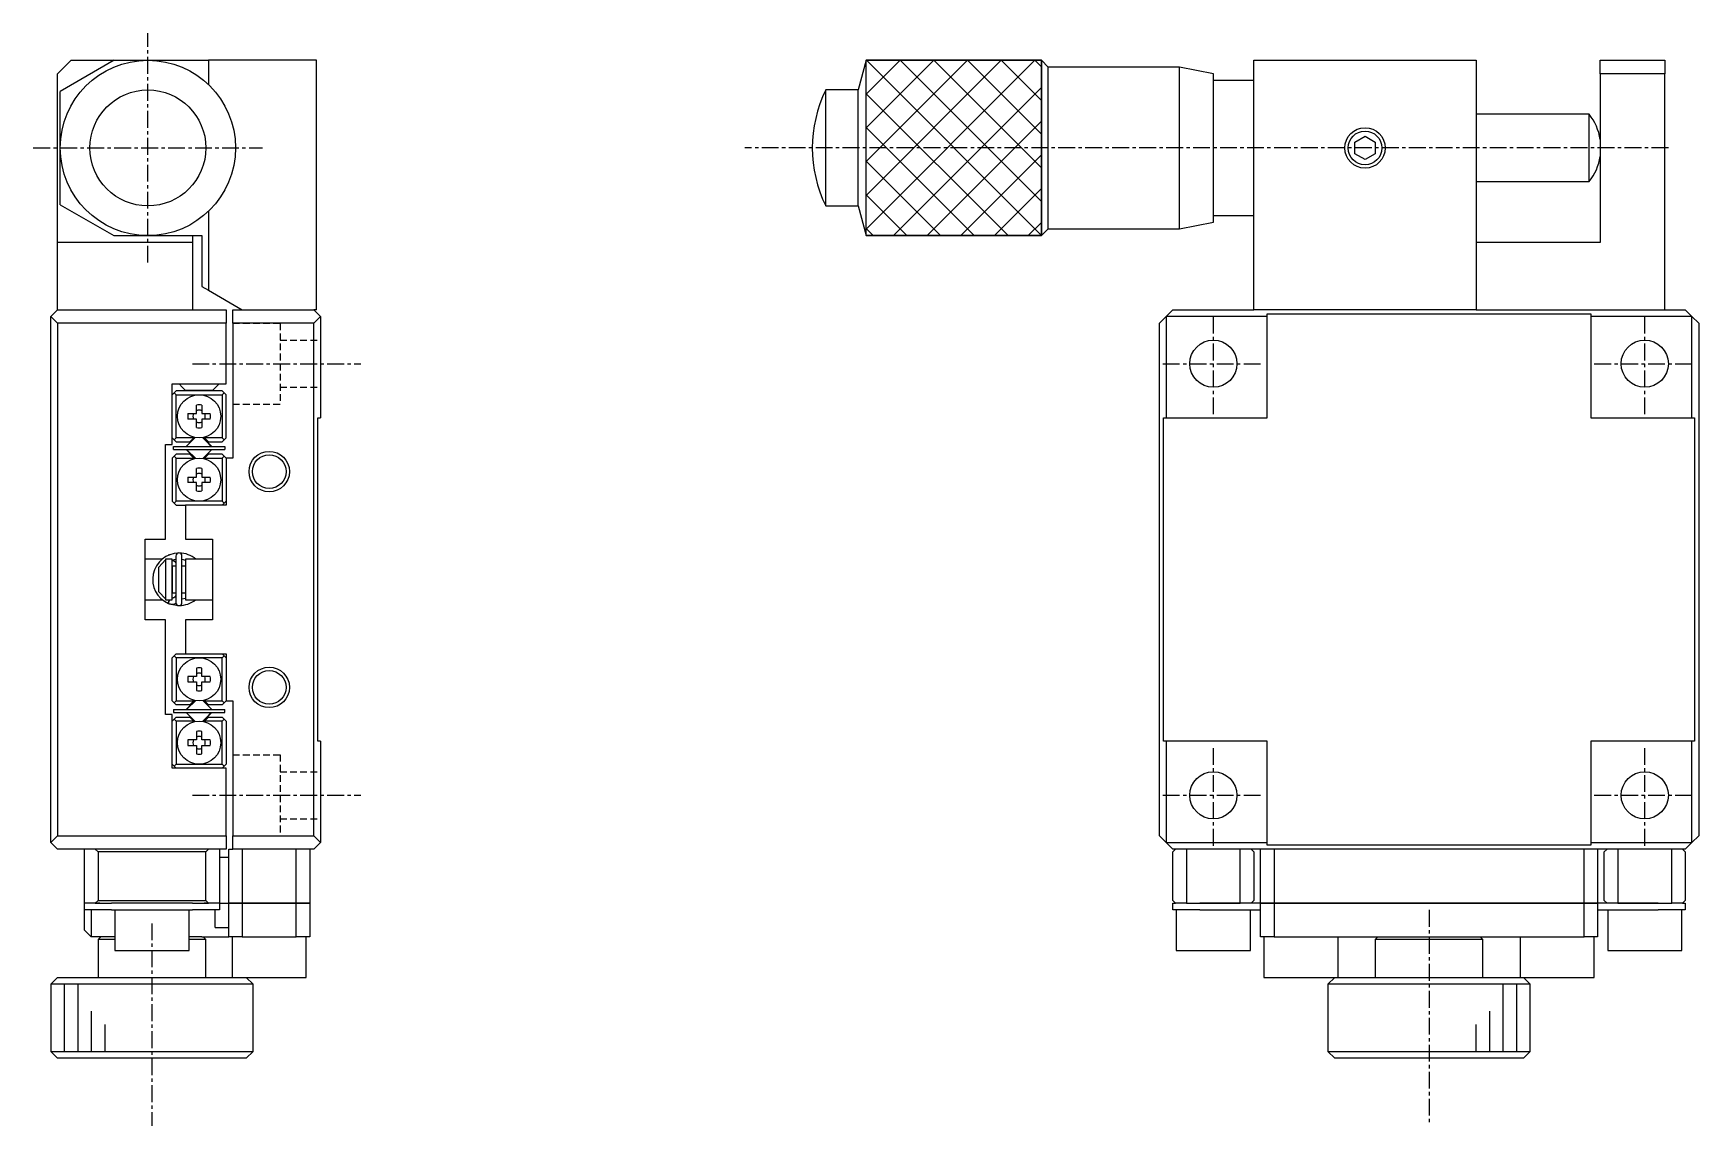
# Model space of a CAD drawing. Extents: x 10 to 348, y 10 to 232.
# Drawn here: x 224.7 to 348.2, y 102 to 183 of the extents above; entities that cross this region are included whole.
import ezdxf

# ---------------------------------------------------------------- set-up
doc = ezdxf.new("R2010")
doc.units = 0
doc.linetypes.add('CENTER', pattern=[2, 1.25, -0.25, 0.25, -0.25])
doc.linetypes.add('DASHED', pattern=[0.75, 0.5, -0.25])
doc.layers.get('0').update_dxf_attribs({"linetype": 'CONTINUOUS'})
doc.layers.add('CENTER', color=1, linetype='CENTER')

msp = doc.modelspace()

# ---------------------------------------------------------------- linework, layer by layer
at = {"color": 7, "linetype": 'CONTINUOUS'}
for p, q in [((227.5, 181), (226.5, 180)), ((230.7, 181), (226.7, 178.690599)), ((227.5, 181), (230.7, 181)), ((230.7, 181), (233.2, 181)), ((233.2, 181), (237.7, 181)), ((237.7, 181), (237.7, 179.190416)), ((245.7, 181), (237.7, 181)), ((245.7, 162.5), (245.7, 181)), ((286.483022, 180.999999), (285.893534, 178.8)), ((286.483022, 180.999999), (299.483023, 180.999999)), ((286.483022, 168.000001), (286.483022, 180.999999)), ((299.983025, 180.499996), (299.483023, 180.999999)), ((299.483023, 180.999999), (299.483023, 168.000001)), ((299.983025, 168.500004), (299.983025, 180.499996)), ((309.73303, 180.499996), (299.983025, 180.499996)), ((309.73303, 168.500004), (309.73303, 180.499996)), ((312.233029, 179.999997), (309.73303, 180.499996)), ((315.233029, 162.5), (315.233029, 181)), ((315.233029, 181), (331.733029, 181)), ((331.733029, 181), (331.733029, 162.5)), ((340.933029, 181), (345.733029, 181)), ((340.933029, 180), (340.933029, 181)), ((345.733029, 181), (345.733029, 180)), ((226.5, 167.5), (226.5, 180)), ((312.233029, 169.000003), (312.233029, 179.999997)), ((315.233029, 179.5), (312.233029, 179.5)), ((340.933029, 180), (340.933029, 167.5)), ((345.733029, 180), (340.933029, 180)), ((345.733029, 162.5), (345.733029, 180)), ((226.7, 174.5), (226.7, 178.690599)), ((283.483023, 170.2), (283.483023, 178.8)), ((285.893534, 178.8), (283.483023, 178.8)), ((285.893534, 170.2), (285.893534, 178.8)), ((340.10552, 176.999996), (331.733029, 176.999996)), ((340.10552, 172.000004), (340.10552, 176.999996)), ((226.7, 170.294229), (226.7, 174.5)), ((322.733029, 174.933013), (323.483029, 175.366025)), ((322.733029, 174.066987), (322.733029, 174.933013)), ((323.483029, 175.366025), (324.233029, 174.933013)), ((324.233029, 174.933013), (324.233029, 174.066987)), ((323.483029, 173.633975), (322.733029, 174.066987)), ((324.233029, 174.066987), (323.483029, 173.633975)), ((331.733029, 172.000004), (340.10552, 172.000004)), ((226.7, 170.294229), (230.673721, 168)), ((237.7, 169.809584), (237.7, 163.943376)), ((283.483023, 170.2), (285.893534, 170.2)), ((285.893534, 170.2), (286.483022, 168.000001)), ((312.233029, 169.5), (315.233029, 169.5)), ((299.483023, 168.000001), (299.983025, 168.500004)), ((299.983025, 168.500004), (309.73303, 168.500004)), ((309.73303, 168.500004), (312.233029, 169.000003)), ((236.5, 167.5), (226.5, 167.5)), ((226.5, 162.5), (226.5, 167.5)), ((230.673721, 168), (233.2, 168)), ((233.2, 168), (237.2, 168)), ((236.5, 168), (236.5, 167.5)), ((236.5, 167.5), (236.5, 162.5)), ((237.2, 168), (237.2, 164.232051)), ((299.483023, 168.000001), (286.483022, 168.000001)), ((340.933029, 167.5), (331.733029, 167.5)), ((237.2, 164.232051), (237.7, 163.943376)), ((237.7, 163.943376), (240.2, 162.5)), ((226.5, 162.5), (226, 162)), ((226, 123), (226, 162)), ((226, 162), (226.5, 161.5)), ((226.5, 162.5), (239, 162.5)), ((239, 162.5), (239, 161.5)), ((239.5, 161.5), (239.5, 162.5)), ((239.5, 162.5), (245.5, 162.5)), ((245.7, 162.5), (245.5, 162.5)), ((245.5, 162.5), (246, 162)), ((246, 162), (245.5, 161.5)), ((246, 162), (246, 154.5)), ((308.733029, 162), (308.233029, 161.5)), ((309.233029, 162.5), (308.733029, 162)), ((308.733029, 162), (308.733029, 154.5)), ((316.233029, 162), (308.733029, 162)), ((309.233029, 162.5), (315.233029, 162.5)), ((331.733029, 162.5), (315.233029, 162.5)), ((316.233029, 162.2), (340.233029, 162.2)), ((316.233029, 162), (316.233029, 162.2)), ((316.233029, 154.5), (316.233029, 162)), ((331.733029, 162.5), (347.233029, 162.5)), ((340.233029, 162.2), (340.233029, 162)), ((347.733029, 162), (340.233029, 162)), ((340.233029, 162), (340.233029, 154.5)), ((347.733029, 162), (347.233029, 162.5)), ((347.733029, 154.5), (347.733029, 162)), ((348.233029, 161.5), (347.733029, 162)), ((226.5, 161.5), (226.5, 123.5)), ((239, 161.5), (226.5, 161.5)), ((239, 157), (239, 161.5)), ((239.5, 161.5), (239.5, 151.5)), ((245.5, 161.5), (239.5, 161.5)), ((245.5, 123.5), (245.5, 161.5)), ((308.233029, 123.5), (308.233029, 161.5)), ((348.233029, 161.5), (348.233029, 123.5)), ((235, 157), (239, 157)), ((235, 152.5), (235, 157)), ((235.519256, 157), (235.75, 156.769256)), ((238.25, 156.769256), (238.480744, 157)), ((235.15, 156.35), (235, 156.2)), ((235.15, 156.35), (235.3, 156.5)), ((235.3, 156.2), (235.15, 156.35)), ((238.7, 156.5), (235.3, 156.5)), ((235.3, 153), (235.3, 156.2)), ((235.3, 156.2), (237, 156.2)), ((235.75, 156.769256), (236, 156.519256)), ((237, 156.519256), (236, 156.519256)), ((238, 156.519256), (237, 156.519256)), ((237, 156.2), (238.7, 156.2)), ((238, 156.519256), (238.25, 156.769256)), ((238.7, 156.5), (238.85, 156.35)), ((238.85, 156.35), (238.7, 156.2)), ((238.7, 156.2), (238.7, 153)), ((239, 156.2), (238.85, 156.35)), ((239, 153), (239, 156.2)), ((236.173864, 154.8), (236.8, 154.8)), ((236.8, 154.8), (236.8, 155.426136)), ((237.2, 155.426136), (237.2, 154.8)), ((237.2, 154.8), (237.826136, 154.8)), ((245.8, 154.5), (246, 154.5)), ((245.8, 130.5), (245.8, 154.5)), ((308.533029, 130.5), (308.533029, 154.5)), ((308.533029, 154.5), (308.733029, 154.5)), ((308.733029, 154.5), (316.233029, 154.5)), ((340.233029, 154.5), (347.733029, 154.5)), ((347.733029, 154.5), (347.933029, 154.5)), ((347.933029, 154.5), (347.933029, 130.5)), ((236.8, 154.4), (236.173864, 154.4)), ((236.8, 153.773864), (236.8, 154.4)), ((237.2, 154.4), (237.2, 153.773864)), ((237.826136, 154.4), (237.2, 154.4)), ((234.5, 152.5), (235, 152.5)), ((234.5, 145.5), (234.5, 152.5)), ((235, 153), (235.15, 152.85)), ((235.1, 152.35), (238.9, 152.35)), ((235.1, 152.15), (235.1, 152.35)), ((235.1, 152.15), (238.9, 152.15)), ((235.15, 152.85), (235.3, 153)), ((235.3, 152.7), (235.15, 152.85)), ((236.600951, 153), (235.3, 153)), ((235.3, 152.7), (236.300951, 152.7)), ((236.714938, 153.025599), (236.098439, 152.409099)), ((236.098439, 152.126256), (236.745126, 151.479569)), ((236.098439, 152.090901), (236.714938, 151.474401)), ((236.600951, 153), (236.300951, 152.7)), ((236.641607, 153.040656), (236.600951, 153)), ((237.512652, 152.762652), (237.254874, 153.020431)), ((237.901561, 152.409099), (237.285062, 153.025599)), ((237.285062, 151.474401), (237.901561, 152.090901)), ((237.399049, 153), (237.358393, 153.040656)), ((238.7, 153), (237.399049, 153)), ((237.699049, 152.7), (237.399049, 153)), ((237.901561, 152.373744), (237.512652, 152.762652)), ((237.699049, 152.7), (238.7, 152.7)), ((238.7, 153), (238.85, 152.85)), ((238.85, 152.85), (238.7, 152.7)), ((238.85, 152.85), (239, 153)), ((238.9, 152.35), (238.9, 152.15)), ((235.15, 151.65), (235, 151.5)), ((235, 151.5), (235, 148.3)), ((235.15, 151.65), (235.3, 151.8)), ((235.3, 151.5), (235.15, 151.65)), ((236.300951, 151.8), (235.3, 151.8)), ((235.3, 148.3), (235.3, 151.5)), ((235.3, 151.5), (236.600951, 151.5)), ((236.300951, 151.8), (236.600951, 151.5)), ((236.600951, 151.5), (236.641607, 151.459344)), ((236.8, 150.1), (236.8, 150.726136)), ((237.2, 150.726136), (237.2, 150.1)), ((237.358393, 151.459344), (237.399049, 151.5)), ((237.399049, 151.5), (237.699049, 151.8)), ((237.399049, 151.5), (238.7, 151.5)), ((238.7, 151.8), (237.699049, 151.8)), ((238.7, 151.8), (238.85, 151.65)), ((238.85, 151.65), (238.7, 151.5)), ((238.7, 151.5), (238.7, 148.3)), ((239, 151.5), (238.85, 151.65)), ((239, 151.5), (239, 148)), ((239.5, 151.5), (239, 151.5)), ((236.173864, 150.1), (236.8, 150.1)), ((236.8, 149.7), (236.173864, 149.7)), ((236.8, 149.073864), (236.8, 149.7)), ((237.2, 150.1), (237.826136, 150.1)), ((237.826136, 149.7), (237.2, 149.7)), ((237.2, 149.7), (237.2, 149.073864)), ((235, 148.3), (235.15, 148.15)), ((235.15, 148.15), (235.3, 148.3)), ((237, 148.3), (235.3, 148.3)), ((238.7, 148.3), (237, 148.3)), ((238.7, 148.3), (238.85, 148.15)), ((238.85, 148.15), (239, 148.3)), ((235.3, 148), (235.15, 148.15)), ((235.3, 148), (236, 148)), ((236, 148), (236, 145.5)), ((239, 148), (236, 148)), ((238.85, 148.15), (238.7, 148)), ((233, 145.5), (234.5, 145.5)), ((233, 139.5), (233, 145.5)), ((236, 145.5), (238, 145.5)), ((238, 145.5), (238, 143.575)), ((234.241544, 144), (233, 144)), ((234, 143.4201), (234.5, 143.949247)), ((234, 141.587145), (234, 143.4201)), ((234.5, 144), (234.5, 143.949247)), ((235, 144), (234.5, 144)), ((234.5, 143.949247), (234.5, 141.057999)), ((234.7236, 144.301436), (234.710447, 144.29563)), ((234.717667, 144.298382), (234.714538, 144.297448)), ((234.784765, 144.326138), (234.723035, 144.302508)), ((234.999961, 143.929433), (235.278804, 143.999853)), ((234.999998, 143.912123), (235.009371, 143.912279)), ((235, 141), (235, 144)), ((235, 143.5), (235, 143.999938)), ((235, 143.5), (235, 141.5)), ((235, 141.5), (235, 143.5)), ((235.278841, 143.5), (235, 143.5)), ((235.009371, 143.912279), (235.022995, 143.911912)), ((235.022995, 143.911912), (235.036584, 143.910842)), ((235.036584, 143.910842), (235.0501, 143.909074)), ((235.0501, 143.909074), (235.063507, 143.906611)), ((235.063507, 143.906611), (235.076768, 143.903462)), ((235.076768, 143.903462), (235.089847, 143.899637)), ((235.089847, 143.899637), (235.10271, 143.895148)), ((235.10271, 143.895148), (235.115321, 143.890009)), ((235.115321, 143.890009), (235.12765, 143.884236)), ((235.12765, 143.884236), (235.139663, 143.877846)), ((235.139663, 143.877846), (235.151331, 143.87086)), ((235.151331, 143.87086), (235.162626, 143.863297)), ((235.162626, 143.863297), (235.173519, 143.855179)), ((235.173519, 143.855179), (235.183985, 143.84653)), ((235.183985, 143.84653), (235.193999, 143.837375)), ((235.193999, 143.837375), (235.20354, 143.827737)), ((235.20354, 143.827737), (235.212586, 143.817644)), ((235.212586, 143.817644), (235.221116, 143.807122)), ((235.221116, 143.807122), (235.229114, 143.796199)), ((235.229114, 143.796199), (235.236561, 143.784902)), ((235.236561, 143.784902), (235.243442, 143.77326)), ((235.243442, 143.77326), (235.249744, 143.761302)), ((235.249744, 143.761302), (235.255455, 143.749057)), ((235.255455, 143.749057), (235.260561, 143.736554)), ((235.260561, 143.736554), (235.265055, 143.723825)), ((235.265055, 143.723825), (235.268926, 143.710897)), ((235.268926, 143.710897), (235.272169, 143.697803)), ((235.272169, 143.697803), (235.274776, 143.684572)), ((235.274776, 143.684572), (235.276743, 143.671235)), ((235.276743, 143.671235), (235.278066, 143.657823)), ((235.278066, 143.657823), (235.278744, 143.644365)), ((235.278744, 143.644365), (235.278841, 143.637149)), ((235.278841, 144.240656), (235.278841, 140.790656)), ((235.728841, 140.790656), (235.728841, 144.240656)), ((236, 143.5), (235.728841, 143.5)), ((235.728896, 143.999578), (236.000144, 143.932327)), ((236, 144), (236, 141)), ((238, 144), (236, 144)), ((238, 143.575), (238, 141.425)), ((233, 141), (234.27929, 141)), ((234.5, 141.057999), (234, 141.587145)), ((234, 141.5799), (234, 141.587145)), ((234.27945, 141), (234.279566, 141)), ((234.279859, 141), (234.279972, 141)), ((234.5, 141.057999), (234.5, 141)), ((234.5, 141), (235, 141)), ((234.714283, 140.733951), (234.794197, 140.993384)), ((234.741339, 140.836445), (234.736566, 140.82195)), ((234.746591, 140.851598), (234.741339, 140.836445)), ((234.752288, 140.867308), (234.746591, 140.851598)), ((234.758391, 140.88347), (234.752288, 140.867308)), ((234.764859, 140.899977), (234.758391, 140.88347)), ((234.771649, 140.916717), (234.764859, 140.899977)), ((234.778715, 140.933579), (234.771649, 140.916717)), ((234.786012, 140.950451), (234.778715, 140.933579)), ((234.793489, 140.967219), (234.786012, 140.950451)), ((234.801097, 140.983772), (234.793489, 140.967219)), ((234.794197, 140.993384), (234.797348, 141.000004)), ((234.808785, 141), (234.801097, 140.983772)), ((235.005129, 141.119062), (234.999997, 141.119188)), ((235, 141), (235, 141.5)), ((235, 141.5), (235.278841, 141.5)), ((235.018749, 141.119209), (235.005129, 141.119062)), ((235.032339, 141.120059), (235.018749, 141.119209)), ((235.045861, 141.121606), (235.032339, 141.120059)), ((235.059277, 141.123846), (235.045861, 141.121606)), ((235.072554, 141.12677), (235.059277, 141.123846)), ((235.085654, 141.130368), (235.072554, 141.12677)), ((235.098545, 141.134628), (235.085654, 141.130368)), ((235.111193, 141.139537), (235.098545, 141.134628)), ((235.123566, 141.145078), (235.111193, 141.139537)), ((235.135634, 141.151234), (235.123566, 141.145078)), ((235.147367, 141.157987), (235.135634, 141.151234)), ((235.158738, 141.165318), (235.147367, 141.157987)), ((235.16972, 141.173204), (235.158738, 141.165318)), ((235.180288, 141.181624), (235.16972, 141.173204)), ((235.190417, 141.190555), (235.180288, 141.181624)), ((235.200086, 141.199973), (235.190417, 141.190555)), ((235.209272, 141.209852), (235.200086, 141.199973)), ((235.217957, 141.220167), (235.209272, 141.209852)), ((235.226122, 141.230893), (235.217957, 141.220167)), ((235.23375, 141.242002), (235.226122, 141.230893)), ((235.240824, 141.253467), (235.23375, 141.242002)), ((235.247331, 141.265261), (235.240824, 141.253467)), ((235.253256, 141.277354), (235.247331, 141.265261)), ((235.258589, 141.289719), (235.253256, 141.277354)), ((235.263317, 141.302327), (235.258589, 141.289719)), ((235.267431, 141.315147), (235.263317, 141.302327)), ((235.270923, 141.328151), (235.267431, 141.315147)), ((235.273786, 141.341309), (235.270923, 141.328151)), ((235.276013, 141.35459), (235.273786, 141.341309)), ((235.2776, 141.367965), (235.276013, 141.35459)), ((235.278543, 141.381402), (235.2776, 141.367965)), ((235.278841, 141.394162), (235.278543, 141.381402)), ((235.728841, 141.5), (236, 141.5)), ((236.000036, 141.099162), (235.728899, 141.031502)), ((236, 141), (238, 141)), ((238, 141.425), (238, 139.5)), ((234.690265, 140.744839), (234.720235, 140.731401)), ((234.718796, 140.746339), (234.718697, 140.740099)), ((234.718697, 140.740099), (234.719228, 140.735161)), ((234.719526, 140.753839), (234.718796, 140.746339)), ((234.719228, 140.735161), (234.720032, 140.732347)), ((234.72088, 140.762549), (234.719526, 140.753839)), ((234.720032, 140.732347), (234.722209, 140.729279)), ((234.72285, 140.77241), (234.72088, 140.762549)), ((234.722209, 140.729279), (234.723035, 140.728803)), ((234.725423, 140.783357), (234.72285, 140.77241)), ((234.723035, 140.728803), (234.754388, 140.715985)), ((234.728581, 140.795317), (234.725423, 140.783357)), ((234.732304, 140.808211), (234.728581, 140.795317)), ((234.736566, 140.82195), (234.732304, 140.808211)), ((234.754388, 140.715985), (234.788098, 140.70408)), ((234.780537, 140.706189), (235.474128, 140.567209)), ((234.788098, 140.70408), (234.822349, 140.693878)), ((234.822349, 140.693878), (234.857056, 140.685402)), ((234.857056, 140.685402), (234.892133, 140.678674)), ((234.892133, 140.678674), (234.927494, 140.673708)), ((234.927494, 140.673708), (234.963053, 140.670517)), ((234.963053, 140.670517), (234.998724, 140.669107)), ((234.998724, 140.669107), (235.034419, 140.669482)), ((235.034419, 140.669482), (235.070051, 140.67164)), ((235.070051, 140.67164), (235.105534, 140.675577)), ((235.105534, 140.675577), (235.140781, 140.681282)), ((235.140781, 140.681282), (235.175706, 140.688742)), ((235.175706, 140.688742), (235.210224, 140.697939)), ((235.210224, 140.697939), (235.244251, 140.708851)), ((235.244251, 140.708851), (235.277703, 140.721452)), ((235.277703, 140.721452), (235.288459, 140.725915)), ((234.5, 139.5), (233, 139.5)), ((234.5, 132.5), (234.5, 139.5)), ((238, 139.5), (236, 139.5)), ((236, 139.5), (236, 137)), ((235, 136.7), (235.15, 136.85)), ((235, 133.5), (235, 136.7)), ((235.3, 137), (235.15, 136.85)), ((235.15, 136.85), (235.3, 136.7)), ((235.3, 137), (236, 137)), ((235.3, 136.7), (235.3, 133.5)), ((237, 136.7), (235.3, 136.7)), ((236, 137), (239, 137)), ((236.8, 135.926136), (236.8, 135.3)), ((238.7, 136.7), (237, 136.7)), ((237.2, 135.3), (237.2, 135.926136)), ((238.85, 136.85), (238.7, 137)), ((238.7, 136.7), (238.85, 136.85)), ((238.7, 133.5), (238.7, 136.7)), ((238.85, 136.85), (239, 136.7)), ((239, 137), (239, 133.5)), ((236.8, 135.3), (236.173864, 135.3)), ((236.173864, 134.9), (236.8, 134.9)), ((236.8, 134.9), (236.8, 134.273864)), ((237.826136, 135.3), (237.2, 135.3)), ((237.2, 134.273864), (237.2, 134.9)), ((237.2, 134.9), (237.826136, 134.9)), ((235.15, 133.35), (235, 133.5)), ((235.3, 133.5), (235.15, 133.35)), ((235.3, 133.5), (236.600951, 133.5)), ((236.714938, 133.525599), (236.098439, 132.909099)), ((236.098439, 132.873744), (236.745126, 133.520431)), ((236.300951, 133.2), (236.600951, 133.5)), ((236.600951, 133.5), (236.641607, 133.540656)), ((237.901561, 132.909099), (237.285062, 133.525599)), ((237.358393, 133.540656), (237.399049, 133.5)), ((237.399049, 133.5), (237.699049, 133.2)), ((237.399049, 133.5), (238.7, 133.5)), ((238.85, 133.35), (238.7, 133.5)), ((239, 133.5), (238.85, 133.35)), ((239, 133.5), (239.5, 133.5)), ((239.5, 133.5), (239.5, 123.5)), ((235, 132.5), (234.5, 132.5)), ((235, 128.5), (235, 132.5)), ((235.1, 132.85), (235.1, 132.65)), ((235.1, 132.85), (238.9, 132.85)), ((235.1, 132.65), (238.9, 132.65)), ((235.15, 133.35), (235.3, 133.2)), ((235.3, 132.3), (235.15, 132.15)), ((236.300951, 133.2), (235.3, 133.2)), ((235.3, 132.3), (236.300951, 132.3)), ((236.098439, 132.590901), (236.714938, 131.974401)), ((236.600951, 132), (236.300951, 132.3)), ((237.512652, 132.237348), (237.254874, 131.979569)), ((237.285062, 131.974401), (237.901561, 132.590901)), ((237.699049, 132.3), (237.399049, 132)), ((237.901561, 132.626256), (237.512652, 132.237348)), ((238.7, 133.2), (237.699049, 133.2)), ((237.699049, 132.3), (238.7, 132.3)), ((238.7, 133.2), (238.85, 133.35)), ((238.85, 132.15), (238.7, 132.3)), ((238.9, 132.65), (238.9, 132.85)), ((235, 132), (235.15, 132.15)), ((235.15, 132.15), (235.3, 132)), ((235.3, 132), (235.3, 128.8)), ((236.600951, 132), (235.3, 132)), ((236.641607, 131.959344), (236.600951, 132)), ((236.8, 131.226136), (236.8, 130.6)), ((237.2, 130.6), (237.2, 131.226136)), ((237.399049, 132), (237.358393, 131.959344)), ((238.7, 132), (237.399049, 132)), ((238.7, 132), (238.85, 132.15)), ((238.7, 128.8), (238.7, 132)), ((238.85, 132.15), (239, 132)), ((239, 132), (239, 128.8)), ((236.8, 130.6), (236.173864, 130.6)), ((236.173864, 130.2), (236.8, 130.2)), ((236.8, 130.2), (236.8, 129.573864)), ((237.826136, 130.6), (237.2, 130.6)), ((237.2, 129.573864), (237.2, 130.2)), ((237.2, 130.2), (237.826136, 130.2)), ((246, 130.5), (245.8, 130.5)), ((246, 130.5), (246, 123)), ((308.733029, 130.5), (308.533029, 130.5)), ((308.733029, 130.5), (308.733029, 123)), ((316.233029, 130.5), (308.733029, 130.5)), ((316.233029, 123), (316.233029, 130.5)), ((340.233029, 130.5), (340.233029, 123)), ((347.733029, 130.5), (340.233029, 130.5)), ((347.733029, 123), (347.733029, 130.5)), ((347.933029, 130.5), (347.733029, 130.5)), ((235.15, 128.65), (235, 128.8)), ((239, 128.5), (235, 128.5)), ((235.3, 128.8), (235.15, 128.65)), ((235.15, 128.65), (235.3, 128.5)), ((235.3, 128.8), (237, 128.8)), ((237, 128.8), (238.7, 128.8)), ((238.85, 128.65), (238.7, 128.8)), ((238.7, 128.5), (238.85, 128.65)), ((239, 128.8), (238.85, 128.65)), ((239, 123.5), (239, 128.5)), ((226.5, 123.5), (226, 123)), ((226, 123), (226.5, 122.5)), ((226.5, 123.5), (239, 123.5)), ((239, 122.5), (226.5, 122.5)), ((228.5, 118.5), (228.5, 122.5)), ((229.5, 122.3), (229.3, 122.5)), ((229.5, 122.3), (229.5, 118.7)), ((237.5, 122.3), (229.5, 122.3)), ((237.7, 122.5), (237.5, 122.3)), ((237.5, 118.7), (237.5, 122.3)), ((238.5, 122.5), (238.5, 118.5)), ((239, 123.5), (239, 122.5)), ((239.2, 118.5), (239.2, 122.5)), ((239.2, 122.5), (239.5, 122.5)), ((239.5, 123.5), (245.5, 123.5)), ((239.5, 122.5), (239.5, 123.5)), ((245.5, 122.5), (239.5, 122.5)), ((240.2, 122.5), (240.2, 118.5)), ((244.2, 118.5), (244.2, 122.5)), ((245.2, 122.5), (245.2, 118.5)), ((245.5, 123.5), (246, 123)), ((246, 123), (245.5, 122.5)), ((308.233029, 123.5), (308.733029, 123)), ((308.733029, 123), (316.233029, 123)), ((308.733029, 123), (309.233029, 122.5)), ((309.433029, 122.5), (309.233029, 122.3)), ((347.233029, 122.5), (309.233029, 122.5)), ((309.233029, 118.7), (309.233029, 122.3)), ((310.233029, 122.5), (310.233029, 118.5)), ((314.233029, 118.5), (314.233029, 122.5)), ((315.233029, 122.3), (315.033029, 122.5)), ((315.233029, 122.3), (315.233029, 118.7)), ((315.733029, 118.5), (315.733029, 122.5)), ((316.233029, 122.8), (316.233029, 123)), ((340.233029, 122.8), (316.233029, 122.8)), ((316.733029, 122.5), (316.733029, 118.5)), ((339.733029, 118.5), (339.733029, 122.5)), ((340.233029, 123), (340.233029, 122.8)), ((340.233029, 123), (347.733029, 123)), ((340.733029, 122.5), (340.733029, 118.5)), ((341.433029, 122.5), (341.233029, 122.3)), ((341.233029, 118.7), (341.233029, 122.3)), ((342.233029, 122.5), (342.233029, 118.5)), ((346.233029, 118.5), (346.233029, 122.5)), ((347.233029, 122.3), (347.033029, 122.5)), ((347.233029, 122.5), (347.733029, 123)), ((347.233029, 122.3), (347.233029, 118.7)), ((347.733029, 123), (348.233029, 123.5)), ((238.5, 121.9), (239.2, 121.9)), ((229.3, 118.5), (229.5, 118.7)), ((229.5, 118.7), (237.5, 118.7)), ((237.5, 118.7), (237.7, 118.5)), ((309.233029, 118.7), (309.433029, 118.5)), ((315.033029, 118.5), (315.233029, 118.7)), ((341.233029, 118.7), (341.433029, 118.5)), ((347.033029, 118.5), (347.233029, 118.7)), ((229.3, 118.5), (228.5, 118.5)), ((228.5, 118), (228.5, 118.5)), ((228.5, 116.5), (228.5, 118)), ((230.5, 118), (228.5, 118)), ((229, 118), (229, 116)), ((229.62822, 118.5), (229.3, 118.5)), ((229.3, 118.5), (229.62822, 118.5)), ((229.62822, 118.5), (230.5, 118.5)), ((236.5, 118.5), (230.5, 118.5)), ((230.5, 118), (236.5, 118)), ((230.75, 118), (230.75, 115)), ((236.25, 115), (236.25, 118)), ((236.5, 118.5), (237.37178, 118.5)), ((238.5, 118), (236.5, 118)), ((237.7, 118.5), (237.37178, 118.5)), ((237.37178, 118.5), (237.7, 118.5)), ((238.5, 118.5), (237.7, 118.5)), ((238.2, 116.7), (238.2, 118)), ((238.5, 118.5), (238.5, 118)), ((238.5, 118.5), (239.2, 118.5)), ((239.2, 116), (239.2, 118.5)), ((239.2, 118.5), (240.2, 118.5)), ((240.2, 118.5), (239.2, 118.5)), ((240.2, 118.5), (240.2, 116)), ((244.2, 118.5), (240.2, 118.5)), ((240.2, 118.5), (244.2, 118.5)), ((244.2, 116), (244.2, 118.5)), ((244.2, 118.5), (245.2, 118.5)), ((245.2, 118.5), (244.2, 118.5)), ((245.2, 118.5), (245.2, 116)), ((309.233029, 118), (309.233029, 118.5)), ((309.233029, 118.5), (309.433029, 118.5)), ((311.233029, 118), (309.233029, 118)), ((310.233029, 118.5), (309.433029, 118.5)), ((309.483029, 118), (309.483029, 115)), ((310.233029, 118.5), (311.233029, 118.5)), ((310.233029, 118.5), (311.233029, 118.5)), ((311.233029, 118.5), (314.233029, 118.5)), ((314.233029, 118.5), (311.233029, 118.5)), ((311.233029, 118), (315.733029, 118)), ((315.733029, 118.5), (314.233029, 118.5)), ((314.983029, 115), (314.983029, 118)), ((315.733029, 116), (315.733029, 118.5)), ((315.733029, 118.5), (316.733029, 118.5)), ((316.733029, 118.5), (315.733029, 118.5)), ((316.733029, 118.5), (316.733029, 116)), ((339.733029, 118.5), (316.733029, 118.5)), ((316.733029, 118.5), (339.733029, 118.5)), ((339.733029, 116), (339.733029, 118.5)), ((339.733029, 118.5), (340.733029, 118.5)), ((340.733029, 118.5), (339.733029, 118.5)), ((340.733029, 118.5), (340.733029, 116)), ((342.233029, 118.5), (340.733029, 118.5)), ((340.733029, 118), (345.233029, 118)), ((341.483029, 118), (341.483029, 115)), ((342.233029, 118.5), (345.233029, 118.5)), ((345.233029, 118.5), (342.233029, 118.5)), ((345.233029, 118.5), (346.233029, 118.5)), ((345.233029, 118.5), (346.233029, 118.5)), ((347.233029, 118), (345.233029, 118)), ((347.033029, 118.5), (346.233029, 118.5)), ((346.983029, 115), (346.983029, 118)), ((347.033029, 118.5), (347.233029, 118.5)), ((347.233029, 118.5), (347.233029, 118)), ((229, 116), (228.5, 116.5)), ((238.2, 116.7), (239.2, 116.7)), ((230.75, 116), (229, 116)), ((229.7, 116), (229.5, 115.8)), ((230.75, 115.8), (229.5, 115.8)), ((229.5, 115.8), (229.5, 113)), ((230.75, 115), (236.25, 115)), ((237.2, 116), (236.25, 116)), ((237.5, 115.8), (236.25, 115.8)), ((237.2, 116), (239.2, 116)), ((237.5, 115.8), (237.3, 116)), ((237.5, 113), (237.5, 115.8)), ((240.2, 116), (239.2, 116)), ((239.45, 116), (239.45, 113)), ((240.2, 116), (244.2, 116)), ((245.2, 116), (244.2, 116)), ((244.95, 113), (244.95, 116)), ((309.483029, 115), (314.983029, 115)), ((316.733029, 116), (315.733029, 116)), ((315.983029, 116), (315.983029, 113)), ((316.733029, 116), (339.733029, 116)), ((321.483029, 113), (321.483029, 116)), ((324.433029, 116), (324.233029, 115.8)), ((328.233029, 115.8), (324.233029, 115.8)), ((324.233029, 115.8), (324.233029, 113)), ((332.233029, 115.8), (328.233029, 115.8)), ((332.233029, 115.8), (332.033029, 116)), ((332.233029, 113), (332.233029, 115.8)), ((334.983029, 116), (334.983029, 113)), ((340.733029, 116), (339.733029, 116)), ((340.483029, 113), (340.483029, 116)), ((341.483029, 115), (346.983029, 115)), ((226.5, 113), (226, 112.5)), ((241, 112.5), (226, 112.5)), ((226, 112.5), (226, 107.5)), ((226.5, 113), (239.45, 113)), ((239.45, 113), (244.95, 113)), ((241, 112.5), (240.5, 113)), ((241, 107.5), (241, 112.5)), ((315.983029, 113), (321.483029, 113)), ((321.233029, 113), (320.733029, 112.5)), ((328.233029, 112.5), (320.733029, 112.5)), ((320.733029, 112.5), (320.733029, 107.5)), ((321.483029, 113), (328.233029, 113)), ((328.233029, 113), (334.983029, 113)), ((335.733029, 112.5), (328.233029, 112.5)), ((334.983029, 113), (340.483029, 113)), ((335.733029, 112.5), (335.233029, 113)), ((335.733029, 107.5), (335.733029, 112.5)), ((226, 107.5), (241, 107.5)), ((226, 107.5), (226.5, 107)), ((240.5, 107), (241, 107.5)), ((320.733029, 107.5), (335.733029, 107.5)), ((320.733029, 107.5), (321.233029, 107)), ((335.233029, 107), (335.733029, 107.5)), ((240.5, 107), (226.5, 107)), ((335.233029, 107), (321.233029, 107))]:
    msp.add_line(p, q, dxfattribs=at)
at = {"color": 3, "linetype": 'CONTINUOUS'}
for p, q in [((286.483022, 168.000001), (286.483022, 180.999999)), ((299.483023, 180.999999), (286.483022, 180.999999)), ((286.483022, 180.983022), (286.499999, 180.999999)), ((286.483022, 178.483022), (288.999999, 180.999999)), ((286.483022, 175.983022), (291.499999, 180.999999)), ((286.483022, 173.483022), (293.999999, 180.999999)), ((286.483022, 170.983022), (296.499999, 180.999999)), ((286.483022, 168.483022), (298.999999, 180.999999)), ((286.500001, 180.999999), (299.483023, 168.016977)), ((289.000001, 180.999999), (299.483023, 170.516977)), ((291.500001, 180.999999), (299.483023, 173.016977)), ((294.000001, 180.999999), (299.483023, 175.516977)), ((296.500001, 180.999999), (299.483023, 178.016977)), ((299.000001, 180.999999), (299.483023, 180.516977)), ((299.483023, 168.000001), (299.483023, 180.999999)), ((286.483022, 178.516978), (296.999999, 168.000001)), ((288.500001, 168.000001), (299.483023, 178.983023)), ((286.483022, 176.016978), (294.499999, 168.000001)), ((291.000001, 168.000001), (299.483023, 176.483023)), ((286.483022, 173.516978), (291.999999, 168.000001)), ((293.500001, 168.000001), (299.483023, 173.983023)), ((286.483022, 171.016978), (289.499999, 168.000001)), ((296.000001, 168.000001), (299.483023, 171.483023)), ((286.483022, 168.516978), (286.999999, 168.000001)), ((298.500001, 168.000001), (299.483023, 168.983023)), ((286.483022, 168.000001), (299.483023, 168.000001)), ((227, 112.5), (227, 107.5)), ((228, 112.5), (228, 107.5)), ((333.733029, 107.5), (333.733029, 112.5)), ((334.733029, 107.5), (334.733029, 112.5)), ((229, 110.5), (229, 107.5)), ((332.733029, 107.5), (332.733029, 110.5)), ((230, 109.5), (230, 107.5)), ((331.733029, 107.5), (331.733029, 109.5))]:
    msp.add_line(p, q, dxfattribs=at)
at = {"color": 3, "linetype": 'DASHED'}
for p, q in [((239.5, 161.5), (243, 161.5)), ((243, 161.5), (243, 155.5)), ((243, 160.25), (246, 160.25)), ((243, 156.75), (246, 156.75)), ((239.5, 155.5), (243, 155.5)), ((239.5, 129.5), (243, 129.5)), ((243, 129.5), (243, 123.5)), ((243, 128.25), (246, 128.25)), ((243, 124.75), (246, 124.75)), ((239.5, 123.5), (243, 123.5))]:
    msp.add_line(p, q, dxfattribs=at)
at = {"color": 7, "linetype": 'CONTINUOUS'}
for centre, radius in [((233.2, 174.5), 6.499999), ((233.2, 174.5), 4.3), ((323.483029, 174.5), 1.25), ((312.233029, 158.5), 1.75), ((344.233029, 158.5), 1.75), ((237, 154.6), 1.6), ((237, 149.9), 1.6), ((242.2, 150.5), 1.25), ((237, 135.1), 1.6), ((242.2, 134.5), 1.25), ((237, 130.4), 1.6), ((312.233029, 126.5), 1.75), ((344.233029, 126.5), 1.75)]:
    msp.add_circle(centre, radius, dxfattribs=at)
at = {"color": 3, "linetype": 'CONTINUOUS'}
for centre in [(323.483029, 174.5), (242.2, 150.5), (242.2, 134.5)]:
    msp.add_circle(centre, 1.5, dxfattribs=at)
at = {"color": 7, "linetype": 'CONTINUOUS'}
for centre, radius, start, end in [((292.228024, 174.500001), 9.745001, 153.816211, 206.183793), ((336.983025, 174.500001), 3.999997, 9.067998, 38.682184), ((336.983025, 174.500001), 3.999997, 321.317806, 350.932002), ((237, 154.6), 0.85, 166.391039, 193.608961), ((237, 154.6), 0.459295, 154.186081, 205.813919), ((237, 154.6), 0.85, 76.391039, 103.608961), ((237, 154.6), 0.459295, 64.186081, 115.813919), ((237, 154.6), 0.459295, 334.186081, 25.813919), ((237, 154.6), 0.85, 346.391039, 13.608961), ((237, 154.6), 0.459295, 244.186081, 295.813919), ((237, 154.6), 0.85, 256.391039, 283.608961), ((236.23986, 152.267678), 0.2, 135, 155.693883), ((236.23986, 152.232322), 0.2, 204.306117, 225), ((236.23986, 152.267678), 0.2, 216.042724, 225), ((237.76014, 152.267678), 0.2, 24.306117, 45), ((237.76014, 152.232322), 0.2, 36.042724, 45), ((237.76014, 152.232322), 0.2, 315, 335.693883), ((237, 149.9), 0.85, 76.391039, 103.608961), ((237, 149.9), 0.85, 166.391039, 193.608961), ((237, 149.9), 0.459295, 154.186081, 205.813919), ((237, 149.9), 0.459295, 64.186081, 115.813919), ((237, 149.9), 0.459295, 244.186081, 295.813919), ((237, 149.9), 0.459295, 334.186081, 25.813919), ((237, 149.9), 0.85, 346.391039, 13.608961), ((237, 149.9), 0.85, 256.391039, 283.608961), ((235.504239, 142.515521), 1.948827, 90.890816, 246.378073), ((235.503841, 144.240656), 0.225, 0, 180), ((235.50421, 142.517678), 1.946588, 49.596934, 89.166427), ((235.501921, 142.520682), 1.953784, 270.802426, 308.87694), ((235.503841, 140.790656), 0.225, 180, 0), ((237, 135.1), 0.85, 76.391039, 103.608961), ((237, 135.1), 0.85, 166.391039, 193.608961), ((237, 135.1), 0.459295, 154.186081, 205.813919), ((237, 135.1), 0.459295, 64.186081, 115.813919), ((237, 135.1), 0.459295, 244.186081, 295.813919), ((237, 135.1), 0.459295, 334.186081, 25.813919), ((237, 135.1), 0.85, 346.391039, 13.608961), ((237, 135.1), 0.85, 256.391039, 283.608961), ((236.23986, 132.767678), 0.2, 135, 155.693883), ((236.23986, 132.732322), 0.2, 204.306117, 225), ((236.23986, 132.732322), 0.2, 135, 143.957276), ((237.76014, 132.767678), 0.2, 24.306117, 45), ((237.76014, 132.767678), 0.2, 315, 323.957276), ((237.76014, 132.732322), 0.2, 315, 335.693883), ((237, 130.4), 0.85, 76.391039, 103.608961), ((237, 130.4), 0.85, 166.391039, 193.608961), ((237, 130.4), 0.459295, 154.186081, 205.813919), ((237, 130.4), 0.459295, 64.186081, 115.813919), ((237, 130.4), 0.459295, 244.186081, 295.813919), ((237, 130.4), 0.459295, 334.186081, 25.813919), ((237, 130.4), 0.85, 346.391039, 13.608961), ((237, 130.4), 0.85, 256.391039, 283.608961)]:
    msp.add_arc(centre, radius, start, end, dxfattribs=at)
at = {"layer": 'CENTER', "color": 1, "linetype": 'CENTER'}
for p, q in [((233.2, 166.000001), (233.2, 182.999999)), ((224.700001, 174.5), (241.699999, 174.5)), ((345.983021, 174.5), (277.483022, 174.5)), ((312.233029, 154.75), (312.233029, 162.25)), ((344.233029, 154.75), (344.233029, 162.25)), ((236.5, 158.5), (249, 158.5)), ((308.483029, 158.5), (315.983029, 158.5)), ((340.483029, 158.5), (347.983029, 158.5)), ((312.233029, 122.75), (312.233029, 130.25)), ((344.233029, 122.75), (344.233029, 130.25)), ((236.5, 126.5), (249, 126.5)), ((308.483029, 126.5), (315.983029, 126.5)), ((340.483029, 126.5), (347.983029, 126.5)), ((328.233029, 118), (328.233029, 102)), ((233.5, 117), (233.5, 102))]:
    msp.add_line(p, q, dxfattribs=at)

doc.saveas('drawing.dxf')
